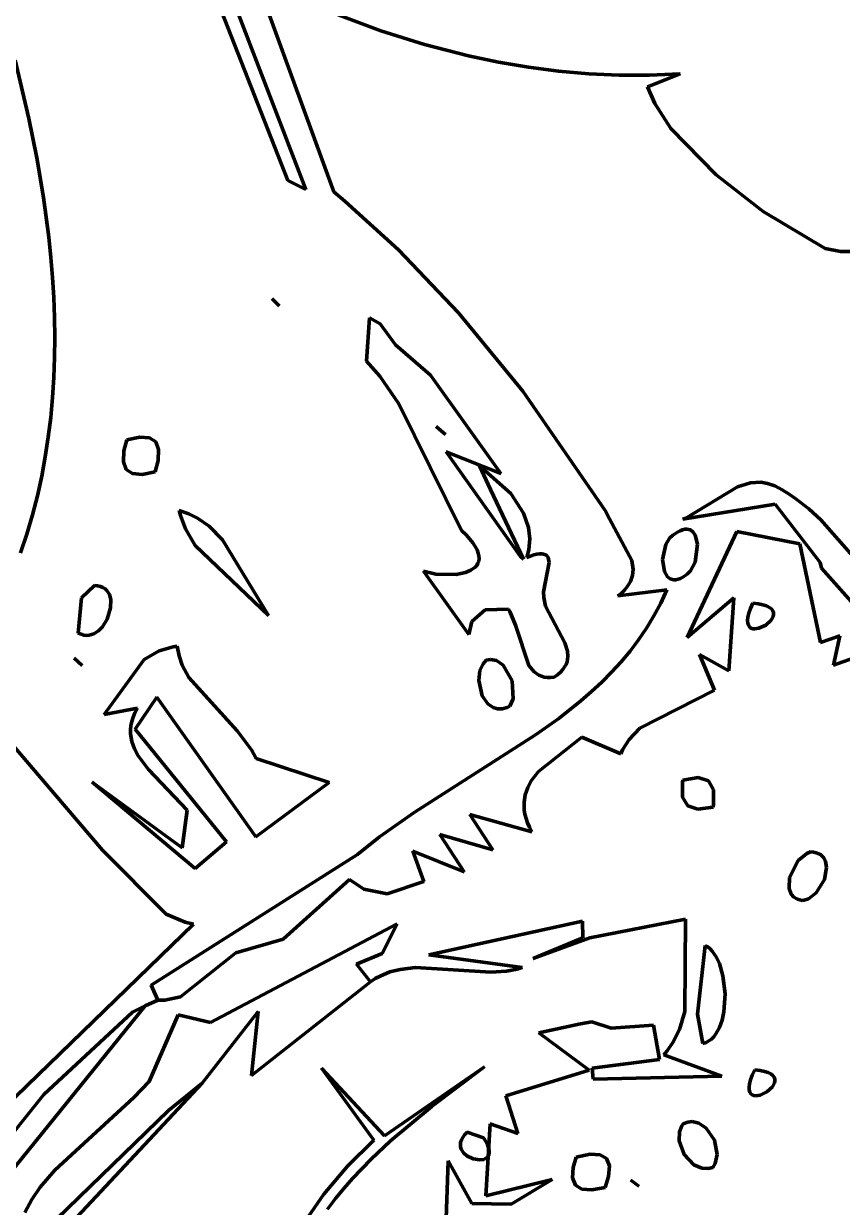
# Model space of a CAD drawing. Header units: millimetres. Extents: x 0 to 10.4, y 0 to 8.2.
# Drawn here: x 6.867 to 7.5, y 5.044 to 5.959 of the extents above; entities that cross this region are included whole.
import ezdxf

# ---------------------------------------------------------------- set-up
doc = ezdxf.new("R2010")
doc.units = ezdxf.units.MM
for name, color, linetype, lineweight in [('color#000000ff', 7, 'CONTINUOUS', 100), ('color#929292ff', 7, 'CONTINUOUS', 100), ('color#ffffffff', 7, 'CONTINUOUS', 100)]:
    doc.layers.add(name, color=color, linetype=linetype, lineweight=lineweight)

msp = doc.modelspace()

# ---------------------------------------------------------------- linework, layer by layer
at = {"layer": 'color#000000ff'}
for p, q in [((7.00241, 6.01335), (7.07128, 5.83773)), ((7.08511, 5.83057), (7.01853, 6.00428)), ((7.04611, 5.99521), (7.10684, 5.82882)), ((7.1432, 5.9534), (7.11012, 5.96576)), ((7.17687, 5.94275), (7.1432, 5.9534)), ((7.21105, 5.93393), (7.17687, 5.94275)), ((6.87126, 5.88566), (6.86064, 5.93051)), ((7.23406, 5.92912), (7.21105, 5.93393)), ((7.25723, 5.9252), (7.23406, 5.92912)), ((7.28052, 5.9222), (7.25723, 5.9252)), ((7.30391, 5.92015), (7.28052, 5.9222)), ((7.32738, 5.91909), (7.30391, 5.92015)), ((7.35089, 5.91905), (7.32738, 5.91909)), ((7.34937, 5.91007), (7.37441, 5.92005)), ((7.37441, 5.92005), (7.35089, 5.91905)), ((7.35505, 5.89726), (7.34937, 5.91007)), ((7.36721, 5.87793), (7.35505, 5.89726)), ((6.87735, 5.85527), (6.87126, 5.88566)), ((7.40235, 5.84203), (7.36721, 5.87793)), ((6.8825, 5.8246), (6.87735, 5.85527)), ((7.07128, 5.83773), (7.08511, 5.83057)), ((7.43856, 5.81367), (7.40235, 5.84203)), ((7.10684, 5.82882), (7.11546, 5.82163)), ((6.88657, 5.79373), (6.8825, 5.8246)), ((7.11546, 5.82163), (7.15695, 5.784)), ((7.48659, 5.78519), (7.43856, 5.81367)), ((6.88816, 5.77824), (6.88657, 5.79373)), ((7.15695, 5.784), (7.20331, 5.7355)), ((7.49832, 5.78271), (7.48659, 5.78519)), ((7.50745, 5.78271), (7.49832, 5.78271)), ((6.88943, 5.76274), (6.88816, 5.77824)), ((6.89037, 5.74723), (6.88943, 5.76274)), ((6.89096, 5.73172), (6.89037, 5.74723)), ((7.05908, 5.7463), (7.06462, 5.74086)), ((7.06462, 5.74086), (7.05908, 5.7463)), ((7.20331, 5.7355), (7.253, 5.67497)), ((6.89118, 5.71623), (6.89096, 5.73172)), ((7.13432, 5.7314), (7.13198, 5.69791)), ((7.14276, 5.72695), (7.13432, 5.7314)), ((7.1546, 5.71067), (7.14276, 5.72695)), ((6.89101, 5.70076), (6.89118, 5.71623)), ((7.18166, 5.6873), (7.1546, 5.71067)), ((6.89045, 5.68532), (6.89101, 5.70076)), ((7.13198, 5.69791), (7.14243, 5.68635)), ((6.88947, 5.66994), (6.89045, 5.68532)), ((7.14243, 5.68635), (7.15709, 5.66518)), ((7.23602, 5.61113), (7.18166, 5.6873)), ((7.253, 5.67497), (7.31652, 5.58274)), ((6.88806, 5.65461), (6.88947, 5.66994)), ((7.15709, 5.66518), (7.20561, 5.56716)), ((6.88619, 5.63935), (6.88806, 5.65461)), ((7.18597, 5.64767), (7.19303, 5.64144)), ((7.19012, 5.64401), (7.18597, 5.64767)), ((7.19303, 5.64144), (7.19012, 5.64401)), ((6.88387, 5.62416), (6.88619, 5.63935)), ((6.94688, 5.6373), (6.94462, 5.62865)), ((6.95692, 5.63938), (6.94688, 5.6373)), ((6.96435, 5.6388), (6.95692, 5.63938)), ((6.96917, 5.63559), (6.96435, 5.6388)), ((6.97138, 5.62973), (6.96917, 5.63559)), ((6.94462, 5.62865), (6.94417, 5.6202)), ((6.97098, 5.62123), (6.97138, 5.62973)), ((7.25075, 5.54744), (7.19379, 5.628)), ((7.19379, 5.628), (7.23602, 5.61113)), ((6.88106, 5.60907), (6.88387, 5.62416)), ((6.94417, 5.6202), (6.94636, 5.61435)), ((6.96878, 5.61253), (6.97098, 5.62123)), ((7.24355, 5.59584), (7.21931, 5.61715)), ((7.21931, 5.61715), (7.22798, 5.5989)), ((6.87775, 5.59408), (6.88106, 5.60907)), ((6.94636, 5.61435), (6.95119, 5.61113)), ((6.95119, 5.61113), (6.95867, 5.61052)), ((6.95867, 5.61052), (6.96878, 5.61253)), ((7.22798, 5.5989), (7.25351, 5.54512)), ((7.37882, 5.57679), (7.41895, 5.60095)), ((7.41895, 5.60095), (7.42899, 5.60411)), ((7.42899, 5.60411), (7.43678, 5.6045)), ((7.43678, 5.6045), (7.44213, 5.60358)), ((7.44213, 5.60358), (7.4476, 5.60157)), ((7.4476, 5.60157), (7.45328, 5.59852)), ((7.45328, 5.59852), (7.45873, 5.59521)), ((6.87392, 5.57919), (6.87775, 5.59408)), ((7.25335, 5.58052), (7.24355, 5.59584)), ((7.45873, 5.59521), (7.46399, 5.59165)), ((7.46399, 5.59165), (7.47396, 5.58387)), ((6.98744, 5.58254), (6.9884, 5.57883)), ((6.9948, 5.58011), (6.98744, 5.58254)), ((7.00151, 5.57682), (6.9948, 5.58011)), ((7.25723, 5.56943), (7.25335, 5.58052)), ((7.31652, 5.58274), (7.31979, 5.57624)), ((7.44784, 5.58754), (7.37649, 5.57589)), ((7.48274, 5.54248), (7.44784, 5.58754)), ((7.47396, 5.58387), (7.48332, 5.57535)), ((6.86957, 5.56443), (6.87392, 5.57919)), ((6.9884, 5.57883), (6.99234, 5.56835)), ((7.0105, 5.5705), (7.00151, 5.57682)), ((7.02079, 5.55993), (7.0105, 5.5705)), ((7.31979, 5.57624), (7.33723, 5.54411)), ((7.37649, 5.57589), (7.37882, 5.57679)), ((7.48332, 5.57535), (7.53414, 5.5176)), ((6.86467, 5.54981), (6.86957, 5.56443)), ((6.99234, 5.56835), (6.99972, 5.55565)), ((7.20561, 5.56716), (7.20906, 5.56377)), ((7.20906, 5.56377), (7.21195, 5.56058)), ((7.25832, 5.56083), (7.25723, 5.56943)), ((7.36343, 5.55646), (7.3663, 5.56121)), ((7.3663, 5.56121), (7.3688, 5.56356)), ((7.3688, 5.56356), (7.37022, 5.56443)), ((7.37022, 5.56443), (7.37241, 5.56592)), ((7.37241, 5.56592), (7.37445, 5.56702)), ((7.37445, 5.56702), (7.37633, 5.56777)), ((7.37633, 5.56777), (7.37807, 5.56819)), ((7.37807, 5.56819), (7.37966, 5.56828)), ((7.37966, 5.56828), (7.3824, 5.56762)), ((7.37982, 5.48461), (7.41825, 5.5664)), ((7.3824, 5.56762), (7.38457, 5.56595)), ((7.38457, 5.56595), (7.3862, 5.56346)), ((7.3862, 5.56346), (7.38787, 5.5567)), ((7.41825, 5.5664), (7.46692, 5.55698)), ((6.99972, 5.55565), (7.05641, 5.50142)), ((7.05641, 5.50142), (7.02079, 5.55993)), ((7.21195, 5.56058), (7.21431, 5.55759)), ((7.21431, 5.55759), (7.21617, 5.55479)), ((7.21617, 5.55479), (7.21754, 5.55218)), ((7.21754, 5.55218), (7.21847, 5.54976)), ((7.25592, 5.5463), (7.25757, 5.55212)), ((7.25757, 5.55212), (7.25832, 5.56083)), ((7.36096, 5.54474), (7.36343, 5.55646)), ((7.38787, 5.5567), (7.38605, 5.54281)), ((7.46692, 5.55698), (7.48303, 5.48069)), ((7.2188, 5.54354), (7.21819, 5.54181)), ((7.21847, 5.54976), (7.21897, 5.54751)), ((7.21907, 5.54544), (7.2188, 5.54354)), ((7.21897, 5.54751), (7.21907, 5.54544)), ((7.25351, 5.54512), (7.25075, 5.54744)), ((7.25889, 5.54743), (7.25592, 5.5463)), ((7.26152, 5.54827), (7.25889, 5.54743)), ((7.26382, 5.54882), (7.26152, 5.54827)), ((7.26583, 5.54912), (7.26382, 5.54882)), ((7.26755, 5.54917), (7.26583, 5.54912)), ((7.269, 5.54899), (7.26755, 5.54917)), ((7.27117, 5.54799), (7.269, 5.54899)), ((7.27249, 5.54624), (7.27117, 5.54799)), ((7.27315, 5.54249), (7.27249, 5.54624)), ((7.33723, 5.54411), (7.33821, 5.53711)), ((7.36231, 5.53552), (7.36096, 5.54474)), ((7.18562, 5.53342), (7.17627, 5.53575)), ((7.17627, 5.53575), (7.21113, 5.4867)), ((7.20874, 5.53475), (7.20151, 5.53317)), ((7.21281, 5.5365), (7.20874, 5.53475)), ((7.21603, 5.53884), (7.21281, 5.5365)), ((7.21726, 5.54024), (7.21603, 5.53884)), ((7.21819, 5.54181), (7.21726, 5.54024)), ((7.26897, 5.51984), (7.27315, 5.54249)), ((7.33821, 5.53711), (7.33772, 5.53247)), ((7.36465, 5.53147), (7.36231, 5.53552)), ((7.38252, 5.53608), (7.38013, 5.53362)), ((7.38605, 5.54281), (7.38252, 5.53608)), ((7.48362, 5.53806), (7.48274, 5.54248)), ((7.5366, 5.47858), (7.48362, 5.53806)), ((6.92178, 5.52463), (6.91179, 5.51506)), ((6.92427, 5.52447), (6.92178, 5.52463)), ((7.20151, 5.53317), (7.18562, 5.53342)), ((7.3349, 5.52559), (7.33332, 5.52332)), ((7.33614, 5.52787), (7.3349, 5.52559)), ((7.33772, 5.53247), (7.33614, 5.52787)), ((7.36686, 5.52975), (7.36465, 5.53147)), ((7.36959, 5.52902), (7.36686, 5.52975)), ((7.37116, 5.52908), (7.36959, 5.52902)), ((7.37286, 5.52945), (7.37116, 5.52908)), ((7.3747, 5.53017), (7.37286, 5.52945)), ((7.37667, 5.53123), (7.3747, 5.53017)), ((7.37878, 5.53268), (7.37667, 5.53123)), ((7.38013, 5.53362), (7.37878, 5.53268)), ((6.92646, 5.52399), (6.92427, 5.52447)), ((6.92838, 5.52321), (6.92646, 5.52399)), ((6.93001, 5.52217), (6.92838, 5.52321)), ((6.93138, 5.52089), (6.93001, 5.52217)), ((6.93336, 5.51771), (6.93138, 5.52089)), ((6.93439, 5.5139), (6.93336, 5.51771)), ((7.26906, 5.51544), (7.26897, 5.51984)), ((7.27039, 5.50874), (7.26906, 5.51544)), ((7.32643, 5.51662), (7.36428, 5.52145)), ((7.32911, 5.51883), (7.32643, 5.51662)), ((7.3314, 5.52107), (7.32911, 5.51883)), ((7.33332, 5.52332), (7.3314, 5.52107)), ((7.36428, 5.52145), (7.3595, 5.5111)), ((6.91179, 5.51506), (6.90939, 5.48796)), ((6.93163, 5.49863), (6.93432, 5.50745)), ((6.93432, 5.50745), (6.93439, 5.5139)), ((7.22372, 5.50591), (7.24182, 5.50626)), ((7.24182, 5.50626), (7.2429, 5.50454)), ((7.28541, 5.48038), (7.27039, 5.50874)), ((7.3595, 5.5111), (7.35424, 5.50121)), ((7.41597, 5.5152), (7.37982, 5.48461)), ((7.41221, 5.45872), (7.41597, 5.5152)), ((7.42895, 5.5069), (7.42768, 5.50331)), ((7.43078, 5.51105), (7.42895, 5.5069)), ((7.43501, 5.51054), (7.43078, 5.51105)), ((7.4385, 5.50981), (7.43501, 5.51054)), ((7.44131, 5.50888), (7.4385, 5.50981)), ((7.44348, 5.50778), (7.44131, 5.50888)), ((7.44506, 5.50655), (7.44348, 5.50778)), ((7.4461, 5.50521), (7.44506, 5.50655)), ((6.928, 5.49278), (6.93163, 5.49863)), ((7.21351, 5.49692), (7.22372, 5.50591)), ((7.2429, 5.50454), (7.24714, 5.49391)), ((7.35424, 5.50121), (7.34852, 5.49175)), ((7.42693, 5.50024), (7.42664, 5.49767)), ((7.42664, 5.49767), (7.42678, 5.49558)), ((7.42768, 5.50331), (7.42693, 5.50024)), ((7.44062, 5.49408), (7.44482, 5.49791)), ((7.44482, 5.49791), (7.44643, 5.50084)), ((7.44664, 5.50379), (7.4461, 5.50521)), ((7.44643, 5.50084), (7.44673, 5.50233)), ((7.44673, 5.50233), (7.44664, 5.50379)), ((6.90939, 5.48796), (6.91153, 5.48695)), ((6.92148, 5.48739), (6.92494, 5.48965)), ((6.92494, 5.48965), (6.928, 5.49278)), ((7.21113, 5.4867), (7.21351, 5.49692)), ((7.24714, 5.49391), (7.25759, 5.46287)), ((7.34852, 5.49175), (7.34236, 5.4827)), ((7.42678, 5.49558), (7.42729, 5.49392)), ((7.42729, 5.49392), (7.42812, 5.49267)), ((7.42812, 5.49267), (7.42922, 5.49181)), ((7.42922, 5.49181), (7.43055, 5.4913)), ((7.43055, 5.4913), (7.43207, 5.49112)), ((7.43207, 5.49112), (7.43543, 5.49162)), ((7.43543, 5.49162), (7.44062, 5.49408)), ((6.91153, 5.48695), (6.91363, 5.48633)), ((6.91363, 5.48633), (6.91568, 5.4861)), ((6.91568, 5.4861), (6.91768, 5.48622)), ((6.91768, 5.48622), (6.92148, 5.48739)), ((7.28744, 5.47405), (7.28541, 5.48038)), ((7.34236, 5.4827), (7.3358, 5.47403)), ((7.48303, 5.48069), (7.49793, 5.48571)), ((7.49793, 5.48571), (7.49307, 5.46302)), ((6.97196, 5.47431), (6.96024, 5.46742)), ((6.98278, 5.47737), (6.97196, 5.47431)), ((6.98571, 5.47773), (6.98278, 5.47737)), ((6.98726, 5.4702), (6.98571, 5.47773)), ((6.9897, 5.46321), (6.98726, 5.4702)), ((7.28711, 5.46578), (7.28779, 5.46989)), ((7.28779, 5.46989), (7.28744, 5.47405)), ((7.3358, 5.47403), (7.32886, 5.46571)), ((7.40097, 5.4438), (7.38948, 5.47143)), ((7.38948, 5.47143), (7.41221, 5.45872)), ((7.49307, 5.46302), (7.5366, 5.47858)), ((6.90609, 5.46854), (6.91234, 5.46282)), ((6.91234, 5.46282), (6.90609, 5.46854)), ((6.96024, 5.46742), (6.92926, 5.42501)), ((6.99477, 5.4536), (6.9897, 5.46321)), ((7.22217, 5.46415), (7.21977, 5.45907)), ((7.22464, 5.46691), (7.22217, 5.46415)), ((7.22795, 5.46741), (7.22464, 5.46691)), ((7.23254, 5.4666), (7.22795, 5.46741)), ((7.23784, 5.46315), (7.23254, 5.4666)), ((7.24476, 5.45101), (7.23784, 5.46315)), ((7.25759, 5.46287), (7.26176, 5.45784)), ((7.28377, 5.45971), (7.28523, 5.46172)), ((7.28523, 5.46172), (7.28633, 5.46374)), ((7.28633, 5.46374), (7.28711, 5.46578)), ((7.32886, 5.46571), (7.32156, 5.45773)), ((7.03212, 5.41245), (6.99477, 5.4536)), ((7.21977, 5.45907), (7.21879, 5.45126)), ((7.26176, 5.45784), (7.26525, 5.45545)), ((7.26525, 5.45545), (7.2694, 5.45397)), ((7.2694, 5.45397), (7.27175, 5.45362)), ((7.27175, 5.45362), (7.27431, 5.45355)), ((7.27431, 5.45355), (7.27707, 5.45378)), ((7.27707, 5.45378), (7.27972, 5.45574)), ((7.27972, 5.45574), (7.28194, 5.45772)), ((7.28194, 5.45772), (7.28377, 5.45971)), ((7.32156, 5.45773), (7.31393, 5.45006)), ((7.21879, 5.45126), (7.22154, 5.43953)), ((7.24537, 5.43708), (7.24476, 5.45101)), ((7.30601, 5.44268), (7.29781, 5.43555)), ((7.31393, 5.45006), (7.30601, 5.44268)), ((7.34335, 5.41435), (7.40097, 5.4438)), ((6.9533, 5.41377), (6.97014, 5.43831)), ((6.97014, 5.43831), (7.0466, 5.33058)), ((7.22154, 5.43953), (7.22577, 5.43332)), ((7.22577, 5.43332), (7.23002, 5.43028)), ((7.24278, 5.43138), (7.24537, 5.43708)), ((7.29781, 5.43555), (7.28069, 5.42198)), ((6.92795, 5.32004), (6.8322, 5.43215)), ((6.92926, 5.42501), (6.95501, 5.42979)), ((6.95314, 5.42631), (6.95169, 5.42292)), ((6.95501, 5.42979), (6.95314, 5.42631)), ((7.23002, 5.43028), (7.23329, 5.42928)), ((7.23329, 5.42928), (7.23688, 5.42926)), ((7.23688, 5.42926), (7.24075, 5.43037)), ((7.24075, 5.43037), (7.24278, 5.43138)), ((6.94998, 5.41639), (6.94966, 5.41324)), ((6.95064, 5.41962), (6.94998, 5.41639)), ((6.95169, 5.42292), (6.95064, 5.41962)), ((7.28069, 5.42198), (7.26279, 5.40916)), ((6.94966, 5.41324), (6.94969, 5.41016)), ((6.94969, 5.41016), (6.95066, 5.40421)), ((7.02384, 5.32661), (6.9533, 5.41377)), ((7.04332, 5.3976), (7.03212, 5.41245)), ((7.26279, 5.40916), (7.169, 5.34935)), ((7.26499, 5.38087), (7.29853, 5.40736)), ((7.29853, 5.40736), (7.32856, 5.39463)), ((7.33501, 5.40559), (7.34335, 5.41435)), ((6.95066, 5.40421), (6.95272, 5.39851)), ((6.95272, 5.39851), (6.95569, 5.39303)), ((7.04686, 5.39101), (7.04332, 5.3976)), ((7.32856, 5.39463), (7.32997, 5.3976)), ((7.32997, 5.3976), (7.33501, 5.40559)), ((6.95569, 5.39303), (6.96369, 5.38259)), ((7.10327, 5.37243), (7.04686, 5.39101)), ((6.96369, 5.38259), (6.9936, 5.35102)), ((7.25947, 5.37363), (7.26499, 5.38087)), ((6.98954, 5.32192), (6.92003, 5.37283)), ((6.92003, 5.37283), (6.99973, 5.30607)), ((7.0466, 5.33058), (7.10327, 5.37243)), ((7.2567, 5.36848), (7.25947, 5.37363)), ((7.37667, 5.37437), (7.37636, 5.37242)), ((7.37636, 5.37242), (7.37643, 5.36123)), ((7.38843, 5.37624), (7.37667, 5.37437)), ((7.39629, 5.37371), (7.38843, 5.37624)), ((7.40022, 5.36676), (7.39629, 5.37371)), ((7.25385, 5.35727), (7.25479, 5.36304)), ((7.25479, 5.36304), (7.2567, 5.36848)), ((7.37643, 5.36123), (7.38038, 5.35433)), ((7.40025, 5.3554), (7.40022, 5.36676)), ((6.9936, 5.35102), (6.98954, 5.32192)), ((7.25402, 5.35116), (7.25385, 5.35727)), ((7.25455, 5.34797), (7.25402, 5.35116)), ((7.38038, 5.35433), (7.38822, 5.35173)), ((7.38822, 5.35173), (7.39993, 5.35342)), ((7.39993, 5.35342), (7.40025, 5.3554)), ((7.169, 5.34935), (7.14205, 5.33041)), ((7.22963, 5.32052), (7.21186, 5.34766)), ((7.21186, 5.34766), (7.25999, 5.33421)), ((7.25539, 5.34468), (7.25455, 5.34797)), ((7.25657, 5.3413), (7.25539, 5.34468)), ((7.2581, 5.33781), (7.25657, 5.3413)), ((7.25999, 5.33421), (7.2581, 5.33781)), ((6.99973, 5.30607), (7.02384, 5.32661)), ((7.14205, 5.33041), (7.12505, 5.31692)), ((7.20754, 5.30343), (7.18888, 5.33217)), ((7.18888, 5.33217), (7.22963, 5.32052)), ((6.97727, 5.27077), (6.92795, 5.32004)), ((7.12505, 5.31692), (6.96566, 5.21589)), ((7.17634, 5.29586), (7.16797, 5.31942)), ((7.16797, 5.31942), (7.20754, 5.30343)), ((7.47237, 5.31769), (7.46572, 5.3123)), ((7.47533, 5.31875), (7.47237, 5.31769)), ((7.47757, 5.31858), (7.47533, 5.31875)), ((7.47957, 5.31817), (7.47757, 5.31858)), ((7.48285, 5.31671), (7.47957, 5.31817)), ((7.48525, 5.31452), (7.48285, 5.31671)), ((7.48681, 5.31174), (7.48525, 5.31452)), ((7.46572, 5.3123), (7.45902, 5.29907)), ((7.48599, 5.2974), (7.48773, 5.30675)), ((7.48773, 5.30675), (7.48681, 5.31174)), ((7.06765, 5.25135), (7.11891, 5.29746)), ((7.11891, 5.29746), (7.13015, 5.29011)), ((7.45902, 5.29907), (7.45867, 5.29058)), ((7.47971, 5.28713), (7.48599, 5.2974)), ((7.13015, 5.29011), (7.14805, 5.28647)), ((7.14805, 5.28647), (7.17634, 5.29586)), ((7.45867, 5.29058), (7.46033, 5.28628)), ((7.47375, 5.28258), (7.47971, 5.28713)), ((7.46033, 5.28628), (7.46232, 5.28396)), ((7.46232, 5.28396), (7.4651, 5.28221)), ((7.4651, 5.28221), (7.46871, 5.28115)), ((7.46871, 5.28115), (7.47043, 5.2814)), ((7.47043, 5.2814), (7.47375, 5.28258)), ((6.99192, 5.26448), (6.97727, 5.27077)), ((6.83477, 5.10452), (6.99841, 5.26295)), ((6.99841, 5.26295), (6.99192, 5.26448)), ((7.15585, 5.26324), (7.0116, 5.18689)), ((7.1443, 5.24025), (7.15585, 5.26324)), ((7.29891, 5.26532), (7.18028, 5.23921)), ((7.29942, 5.25235), (7.29891, 5.26532)), ((7.3787, 5.26688), (7.30475, 5.25247)), ((7.37808, 5.19554), (7.3787, 5.26688)), ((7.03123, 5.24082), (7.06765, 5.25135)), ((7.30475, 5.25247), (7.26089, 5.23652)), ((7.26089, 5.23652), (7.29942, 5.25235)), ((7.39384, 5.24646), (7.38786, 5.19351)), ((7.39578, 5.24537), (7.39384, 5.24646)), ((7.39761, 5.24393), (7.39578, 5.24537)), ((7.39932, 5.24217), (7.39761, 5.24393)), ((7.40234, 5.2378), (7.39932, 5.24217)), ((6.98843, 5.20681), (7.03123, 5.24082)), ((7.12442, 5.23212), (7.1443, 5.24025)), ((7.13516, 5.21854), (7.12442, 5.23212)), ((7.18028, 5.23921), (7.25252, 5.22938)), ((7.40485, 5.23246), (7.40234, 5.2378)), ((7.40759, 5.2231), (7.40485, 5.23246)), ((7.14258, 5.22292), (7.13884, 5.2209)), ((7.1502, 5.22602), (7.14258, 5.22292)), ((7.15801, 5.22803), (7.1502, 5.22602)), ((7.17001, 5.22937), (7.15801, 5.22803)), ((7.22808, 5.22576), (7.17001, 5.22937)), ((7.24042, 5.22662), (7.22808, 5.22576)), ((7.24852, 5.22821), (7.24042, 5.22662)), ((7.25252, 5.22938), (7.24852, 5.22821)), ((7.40921, 5.20923), (7.40759, 5.2231)), ((6.96566, 5.21589), (6.97081, 5.20421)), ((7.13884, 5.2209), (7.13516, 5.21854)), ((6.97614, 5.20424), (6.98843, 5.20681)), ((7.40839, 5.19533), (7.40921, 5.20923)), ((6.84555, 5.05733), (6.96113, 5.19988)), ((6.96113, 5.19988), (6.95137, 5.1949)), ((6.96113, 5.19988), (6.97081, 5.20421)), ((6.97081, 5.20421), (6.96113, 5.19988)), ((6.97081, 5.20421), (6.97614, 5.20424)), ((7.374, 5.18147), (7.37808, 5.19554)), ((7.40701, 5.18889), (7.40839, 5.19533)), ((6.95137, 5.1949), (6.8826, 5.13125)), ((6.98655, 5.19287), (6.96417, 5.14143)), ((7.0116, 5.18689), (6.98655, 5.19287)), ((7.2975, 5.18593), (7.30618, 5.18755)), ((7.30618, 5.18755), (7.32107, 5.1825)), ((7.38786, 5.19351), (7.39216, 5.1708)), ((7.40495, 5.18309), (7.40701, 5.18889)), ((7.2652, 5.17912), (7.2975, 5.18593)), ((7.30418, 5.15027), (7.2652, 5.17912)), ((7.32107, 5.1825), (7.3538, 5.18493)), ((7.3538, 5.18493), (7.35863, 5.15851)), ((7.36896, 5.17146), (7.374, 5.18147)), ((7.40056, 5.17603), (7.4022, 5.17813)), ((7.4022, 5.17813), (7.40495, 5.18309)), ((7.36448, 5.1651), (7.36896, 5.17146)), ((7.39216, 5.1708), (7.39454, 5.17157)), ((7.39454, 5.17157), (7.39673, 5.17272)), ((7.39673, 5.17272), (7.39873, 5.17422)), ((7.39873, 5.17422), (7.40056, 5.17603)), ((7.36187, 5.16202), (7.36448, 5.1651)), ((7.40662, 5.14547), (7.36187, 5.16202)), ((7.13774, 5.09606), (7.09744, 5.15177)), ((7.09744, 5.15177), (7.14594, 5.09935)), ((7.14594, 5.09935), (7.22339, 5.15261)), ((7.22339, 5.15261), (7.18269, 5.12216)), ((7.23971, 5.13023), (7.30418, 5.15027)), ((7.35863, 5.15851), (7.30661, 5.1517)), ((7.30661, 5.1517), (7.30729, 5.14328)), ((7.43212, 5.15043), (7.43021, 5.14625)), ((7.4363, 5.14994), (7.43212, 5.15043)), ((7.43975, 5.14922), (7.4363, 5.14994)), ((6.96417, 5.14143), (6.95227, 5.12896)), ((7.30729, 5.14328), (7.40662, 5.14547)), ((7.42887, 5.14263), (7.42806, 5.13955)), ((7.43021, 5.14625), (7.42887, 5.14263)), ((7.44252, 5.1483), (7.43975, 5.14922)), ((7.44465, 5.14721), (7.44252, 5.1483)), ((7.44619, 5.14598), (7.44465, 5.14721)), ((7.44718, 5.14464), (7.44619, 5.14598)), ((7.44769, 5.14322), (7.44718, 5.14464)), ((7.44742, 5.14024), (7.44775, 5.14174)), ((7.44775, 5.14174), (7.44769, 5.14322)), ((6.8826, 5.13125), (6.68796, 4.88781)), ((7.00498, 5.14004), (6.88251, 5.00934)), ((6.97901, 5.11898), (7.00498, 5.14004)), ((7.42806, 5.13955), (7.42772, 5.13696)), ((7.42772, 5.13696), (7.42781, 5.13486)), ((7.42781, 5.13486), (7.42827, 5.13319)), ((7.42827, 5.13319), (7.42907, 5.13195)), ((7.42907, 5.13195), (7.43015, 5.13108)), ((7.4363, 5.13092), (7.4415, 5.13342)), ((7.4415, 5.13342), (7.44576, 5.13729)), ((7.44576, 5.13729), (7.44742, 5.14024)), ((6.95227, 5.12896), (6.89114, 5.07299)), ((7.18269, 5.12216), (7.15075, 5.09552)), ((7.24914, 5.10123), (7.23971, 5.13023)), ((7.43015, 5.13108), (7.43146, 5.13058)), ((7.43146, 5.13058), (7.43295, 5.1304)), ((7.43295, 5.1304), (7.4363, 5.13092)), ((6.89261, 5.03508), (6.97901, 5.11898)), ((7.22439, 5.05306), (7.22764, 5.1086)), ((7.22764, 5.1086), (7.24914, 5.10123)), ((7.37583, 5.10723), (7.37395, 5.10246)), ((7.37683, 5.10867), (7.37583, 5.10723)), ((7.38039, 5.11002), (7.37683, 5.10867)), ((7.38387, 5.11038), (7.38039, 5.11002)), ((7.38883, 5.1093), (7.38387, 5.11038)), ((7.39468, 5.10539), (7.38883, 5.1093)), ((7.40098, 5.09597), (7.39468, 5.10539)), ((7.1175, 5.07608), (7.13774, 5.09606)), ((7.15075, 5.09552), (7.13561, 5.08131)), ((7.20482, 5.09433), (7.20541, 5.09622)), ((7.20541, 5.09622), (7.20643, 5.0982)), ((7.20643, 5.0982), (7.20792, 5.10025)), ((7.20792, 5.10025), (7.20993, 5.10236)), ((7.20993, 5.10236), (7.22244, 5.09791)), ((7.22244, 5.09791), (7.22426, 5.09502)), ((7.22426, 5.09502), (7.22558, 5.09242)), ((7.37395, 5.10246), (7.37376, 5.09545)), ((7.37376, 5.09545), (7.37755, 5.08506)), ((7.40311, 5.08489), (7.40098, 5.09597)), ((7.20463, 5.09252), (7.20482, 5.09433)), ((7.2048, 5.09081), (7.20463, 5.09252)), ((7.20529, 5.0892), (7.2048, 5.09081)), ((7.20709, 5.08633), (7.20529, 5.0892)), ((7.20973, 5.08399), (7.20709, 5.08633)), ((7.22558, 5.09242), (7.22644, 5.09011)), ((7.22644, 5.09011), (7.22689, 5.08808)), ((7.22695, 5.08632), (7.22666, 5.08482)), ((7.22689, 5.08808), (7.22695, 5.08632)), ((7.13561, 5.08131), (7.12131, 5.06645)), ((7.19084, 4.95474), (7.19526, 5.08008)), ((7.19526, 5.08008), (7.21344, 5.04701)), ((7.21462, 5.08161), (7.20973, 5.08399)), ((7.21975, 5.0808), (7.21462, 5.08161)), ((7.22279, 5.08125), (7.21975, 5.0808)), ((7.2252, 5.08257), (7.22279, 5.08125)), ((7.22606, 5.08357), (7.2252, 5.08257)), ((7.22666, 5.08482), (7.22606, 5.08357)), ((7.29416, 5.083), (7.29178, 5.07484)), ((7.30484, 5.08522), (7.29416, 5.083)), ((7.31268, 5.08483), (7.30484, 5.08522)), ((7.3177, 5.08182), (7.31268, 5.08483)), ((7.31988, 5.0762), (7.3177, 5.08182)), ((7.37755, 5.08506), (7.38496, 5.07707)), ((7.38496, 5.07707), (7.39119, 5.0743)), ((7.39968, 5.07504), (7.40152, 5.07801)), ((7.40152, 5.07801), (7.40311, 5.08489)), ((6.89114, 5.07299), (6.88002, 5.05969)), ((7.09914, 5.05427), (7.1175, 5.07608)), ((7.29178, 5.07484), (7.29127, 5.06686)), ((7.31668, 5.0595), (7.31924, 5.06797)), ((7.31924, 5.06797), (7.31988, 5.0762)), ((7.39119, 5.0743), (7.39624, 5.0741)), ((7.39624, 5.0741), (7.39968, 5.07504)), ((6.88002, 5.05969), (6.87358, 5.05023)), ((7.11454, 5.05876), (7.10807, 5.05089)), ((7.12131, 5.06645), (7.11454, 5.05876)), ((7.27565, 5.06571), (7.22439, 5.05306)), ((7.24393, 5.04669), (7.27565, 5.06571)), ((7.29127, 5.06686), (7.29351, 5.06133)), ((7.29351, 5.06133), (7.29849, 5.05826)), ((7.29849, 5.05826), (7.30622, 5.05765)), ((7.30622, 5.05765), (7.31668, 5.0595)), ((7.3364, 5.06522), (7.34263, 5.06046)), ((7.34263, 5.06046), (7.3364, 5.06522)), ((6.87358, 5.05023), (6.86809, 5.0402)), ((7.08698, 5.03681), (7.09914, 5.05427)), ((7.10807, 5.05089), (7.10192, 5.04283)), ((7.21344, 5.04701), (7.24393, 5.04669))]:
    msp.add_line(p, q, dxfattribs=at)
at = {"layer": 'color#929292ff'}
for p, q in [((7.05908, 5.7463), (7.06462, 5.74086)), ((7.06462, 5.74086), (7.05908, 5.7463)), ((6.94462, 5.62865), (6.94688, 5.6373)), ((6.94688, 5.6373), (6.95692, 5.63938)), ((6.95692, 5.63938), (6.96435, 5.6388)), ((6.96435, 5.6388), (6.96917, 5.63559)), ((6.96917, 5.63559), (6.97138, 5.62973)), ((6.94417, 5.6202), (6.94462, 5.62865)), ((6.97138, 5.62973), (6.97098, 5.62123)), ((6.94636, 5.61435), (6.94417, 5.6202)), ((6.97098, 5.62123), (6.96878, 5.61253)), ((6.95119, 5.61113), (6.94636, 5.61435)), ((6.95867, 5.61052), (6.95119, 5.61113)), ((6.96878, 5.61253), (6.95867, 5.61052)), ((6.91179, 5.51506), (6.92178, 5.52463)), ((6.92178, 5.52463), (6.92427, 5.52447)), ((6.92427, 5.52447), (6.92646, 5.52399)), ((6.92646, 5.52399), (6.92838, 5.52321)), ((6.92838, 5.52321), (6.93001, 5.52217)), ((6.93001, 5.52217), (6.93138, 5.52089)), ((6.93138, 5.52089), (6.93336, 5.51771)), ((6.93336, 5.51771), (6.93439, 5.5139)), ((6.90939, 5.48796), (6.91179, 5.51506)), ((6.93432, 5.50745), (6.93163, 5.49863)), ((6.93439, 5.5139), (6.93432, 5.50745)), ((7.42768, 5.50331), (7.42895, 5.5069)), ((7.42895, 5.5069), (7.43078, 5.51105)), ((7.43078, 5.51105), (7.43501, 5.51054)), ((7.43501, 5.51054), (7.4385, 5.50981)), ((7.4385, 5.50981), (7.44131, 5.50888)), ((7.44131, 5.50888), (7.44348, 5.50778)), ((7.44348, 5.50778), (7.44506, 5.50655)), ((7.44506, 5.50655), (7.4461, 5.50521)), ((6.93163, 5.49863), (6.928, 5.49278)), ((7.42664, 5.49767), (7.42693, 5.50024)), ((7.42678, 5.49558), (7.42664, 5.49767)), ((7.42693, 5.50024), (7.42768, 5.50331)), ((7.44482, 5.49791), (7.44062, 5.49408)), ((7.44643, 5.50084), (7.44482, 5.49791)), ((7.4461, 5.50521), (7.44664, 5.50379)), ((7.44673, 5.50233), (7.44643, 5.50084)), ((7.44664, 5.50379), (7.44673, 5.50233)), ((6.91153, 5.48695), (6.90939, 5.48796)), ((6.92494, 5.48965), (6.92148, 5.48739)), ((6.928, 5.49278), (6.92494, 5.48965)), ((7.42729, 5.49392), (7.42678, 5.49558)), ((7.42812, 5.49267), (7.42729, 5.49392)), ((7.42922, 5.49181), (7.42812, 5.49267)), ((7.43055, 5.4913), (7.42922, 5.49181)), ((7.43207, 5.49112), (7.43055, 5.4913)), ((7.43543, 5.49162), (7.43207, 5.49112)), ((7.44062, 5.49408), (7.43543, 5.49162)), ((6.91363, 5.48633), (6.91153, 5.48695)), ((6.91568, 5.4861), (6.91363, 5.48633)), ((6.91768, 5.48622), (6.91568, 5.4861)), ((6.92148, 5.48739), (6.91768, 5.48622)), ((6.90609, 5.46854), (6.91234, 5.46282)), ((6.91234, 5.46282), (6.90609, 5.46854)), ((7.21977, 5.45907), (7.22217, 5.46415)), ((7.22217, 5.46415), (7.22464, 5.46691)), ((7.22464, 5.46691), (7.22795, 5.46741)), ((7.22795, 5.46741), (7.23254, 5.4666)), ((7.23254, 5.4666), (7.23784, 5.46315)), ((7.23784, 5.46315), (7.24476, 5.45101)), ((7.21879, 5.45126), (7.21977, 5.45907)), ((7.22154, 5.43953), (7.21879, 5.45126)), ((7.24476, 5.45101), (7.24537, 5.43708)), ((7.22577, 5.43332), (7.22154, 5.43953)), ((7.23002, 5.43028), (7.22577, 5.43332)), ((7.24537, 5.43708), (7.24278, 5.43138)), ((7.23329, 5.42928), (7.23002, 5.43028)), ((7.23688, 5.42926), (7.23329, 5.42928)), ((7.24075, 5.43037), (7.23688, 5.42926)), ((7.24278, 5.43138), (7.24075, 5.43037)), ((7.37636, 5.37242), (7.37667, 5.37437)), ((7.37643, 5.36123), (7.37636, 5.37242)), ((7.37667, 5.37437), (7.38843, 5.37624)), ((7.38843, 5.37624), (7.39629, 5.37371)), ((7.39629, 5.37371), (7.40022, 5.36676)), ((7.38038, 5.35433), (7.37643, 5.36123)), ((7.40022, 5.36676), (7.40025, 5.3554)), ((7.38822, 5.35173), (7.38038, 5.35433)), ((7.39993, 5.35342), (7.38822, 5.35173)), ((7.40025, 5.3554), (7.39993, 5.35342)), ((7.46572, 5.3123), (7.47237, 5.31769)), ((7.47237, 5.31769), (7.47533, 5.31875)), ((7.47533, 5.31875), (7.47757, 5.31858)), ((7.47757, 5.31858), (7.47957, 5.31817)), ((7.47957, 5.31817), (7.48285, 5.31671)), ((7.48285, 5.31671), (7.48525, 5.31452)), ((7.48525, 5.31452), (7.48681, 5.31174)), ((7.45902, 5.29907), (7.46572, 5.3123)), ((7.48773, 5.30675), (7.48599, 5.2974)), ((7.48681, 5.31174), (7.48773, 5.30675)), ((7.45867, 5.29058), (7.45902, 5.29907)), ((7.48599, 5.2974), (7.47971, 5.28713)), ((7.46033, 5.28628), (7.45867, 5.29058)), ((7.47971, 5.28713), (7.47375, 5.28258)), ((7.46232, 5.28396), (7.46033, 5.28628)), ((7.4651, 5.28221), (7.46232, 5.28396)), ((7.46871, 5.28115), (7.4651, 5.28221)), ((7.47043, 5.2814), (7.46871, 5.28115)), ((7.47375, 5.28258), (7.47043, 5.2814)), ((7.0116, 5.18689), (7.15585, 5.26324)), ((7.15585, 5.26324), (7.1443, 5.24025)), ((7.1443, 5.24025), (7.12442, 5.23212)), ((7.12442, 5.23212), (7.13516, 5.21854)), ((7.13516, 5.21854), (7.04331, 5.14601)), ((6.96113, 5.19988), (6.97081, 5.20421)), ((6.97081, 5.20421), (6.96113, 5.19988)), ((7.0485, 5.19538), (7.00498, 5.14004)), ((7.04331, 5.14601), (7.0485, 5.19538)), ((6.96417, 5.14143), (6.98655, 5.19287)), ((6.98655, 5.19287), (7.0116, 5.18689)), ((7.43021, 5.14625), (7.43212, 5.15043)), ((7.43212, 5.15043), (7.4363, 5.14994)), ((7.4363, 5.14994), (7.43975, 5.14922)), ((6.95227, 5.12896), (6.96417, 5.14143)), ((7.42806, 5.13955), (7.42887, 5.14263)), ((7.42887, 5.14263), (7.43021, 5.14625)), ((7.43975, 5.14922), (7.44252, 5.1483)), ((7.44252, 5.1483), (7.44465, 5.14721)), ((7.44465, 5.14721), (7.44619, 5.14598)), ((7.44619, 5.14598), (7.44718, 5.14464)), ((7.44718, 5.14464), (7.44769, 5.14322)), ((7.44775, 5.14174), (7.44742, 5.14024)), ((7.44769, 5.14322), (7.44775, 5.14174)), ((7.00498, 5.14004), (6.97901, 5.11898)), ((7.42772, 5.13696), (7.42806, 5.13955)), ((7.42781, 5.13486), (7.42772, 5.13696)), ((7.42827, 5.13319), (7.42781, 5.13486)), ((7.42907, 5.13195), (7.42827, 5.13319)), ((7.43015, 5.13108), (7.42907, 5.13195)), ((7.4415, 5.13342), (7.4363, 5.13092)), ((7.44576, 5.13729), (7.4415, 5.13342)), ((7.44742, 5.14024), (7.44576, 5.13729)), ((6.89114, 5.07299), (6.95227, 5.12896)), ((7.43146, 5.13058), (7.43015, 5.13108)), ((7.43295, 5.1304), (7.43146, 5.13058)), ((7.4363, 5.13092), (7.43295, 5.1304)), ((6.97901, 5.11898), (6.89261, 5.03508)), ((7.37395, 5.10246), (7.37583, 5.10723)), ((7.37583, 5.10723), (7.37683, 5.10867)), ((7.37683, 5.10867), (7.38039, 5.11002)), ((7.38039, 5.11002), (7.38387, 5.11038)), ((7.38387, 5.11038), (7.38883, 5.1093)), ((7.38883, 5.1093), (7.39468, 5.10539)), ((7.39468, 5.10539), (7.40098, 5.09597)), ((7.37376, 5.09545), (7.37395, 5.10246)), ((7.37755, 5.08506), (7.37376, 5.09545)), ((7.40098, 5.09597), (7.40311, 5.08489)), ((7.29178, 5.07484), (7.29416, 5.083)), ((7.29416, 5.083), (7.30484, 5.08522)), ((7.30484, 5.08522), (7.31268, 5.08483)), ((7.31268, 5.08483), (7.3177, 5.08182)), ((7.3177, 5.08182), (7.31988, 5.0762)), ((7.38496, 5.07707), (7.37755, 5.08506)), ((7.39119, 5.0743), (7.38496, 5.07707)), ((7.40152, 5.07801), (7.39968, 5.07504)), ((7.40311, 5.08489), (7.40152, 5.07801)), ((6.88002, 5.05969), (6.89114, 5.07299)), ((7.29127, 5.06686), (7.29178, 5.07484)), ((7.31924, 5.06797), (7.31668, 5.0595)), ((7.31988, 5.0762), (7.31924, 5.06797)), ((7.39624, 5.0741), (7.39119, 5.0743)), ((7.39968, 5.07504), (7.39624, 5.0741)), ((6.87358, 5.05023), (6.88002, 5.05969)), ((7.29351, 5.06133), (7.29127, 5.06686)), ((7.29849, 5.05826), (7.29351, 5.06133)), ((7.30622, 5.05765), (7.29849, 5.05826)), ((7.31668, 5.0595), (7.30622, 5.05765)), ((7.3364, 5.06522), (7.34263, 5.06046)), ((7.34263, 5.06046), (7.3364, 5.06522)), ((6.86809, 5.0402), (6.87358, 5.05023))]:
    msp.add_line(p, q, dxfattribs=at)
at = {"layer": 'color#ffffffff'}
for p, q in [((7.07128, 5.83773), (7.00241, 6.01335)), ((7.01853, 6.00428), (7.08511, 5.83057)), ((7.10684, 5.82882), (7.04611, 5.99521)), ((7.11012, 5.96576), (7.1432, 5.9534)), ((7.1432, 5.9534), (7.17687, 5.94275)), ((7.17687, 5.94275), (7.21105, 5.93393)), ((6.86064, 5.93051), (6.87126, 5.88566)), ((7.21105, 5.93393), (7.23406, 5.92912)), ((7.23406, 5.92912), (7.25723, 5.9252)), ((7.25723, 5.9252), (7.28052, 5.9222)), ((7.28052, 5.9222), (7.30391, 5.92015)), ((7.30391, 5.92015), (7.32738, 5.91909)), ((7.32738, 5.91909), (7.35089, 5.91905)), ((7.37441, 5.92005), (7.34937, 5.91007)), ((7.35089, 5.91905), (7.37441, 5.92005)), ((7.34937, 5.91007), (7.35505, 5.89726)), ((7.35505, 5.89726), (7.36721, 5.87793)), ((6.87126, 5.88566), (6.87735, 5.85527)), ((7.36721, 5.87793), (7.40235, 5.84203)), ((6.87735, 5.85527), (6.8825, 5.8246)), ((7.08511, 5.83057), (7.07128, 5.83773)), ((7.40235, 5.84203), (7.43856, 5.81367)), ((7.11546, 5.82163), (7.10684, 5.82882)), ((6.8825, 5.8246), (6.88657, 5.79373)), ((7.15695, 5.784), (7.11546, 5.82163)), ((7.43856, 5.81367), (7.48659, 5.78519)), ((6.88657, 5.79373), (6.88816, 5.77824)), ((7.20331, 5.7355), (7.15695, 5.784)), ((7.48659, 5.78519), (7.49832, 5.78271)), ((7.49832, 5.78271), (7.50745, 5.78271)), ((6.88816, 5.77824), (6.88943, 5.76274)), ((6.88943, 5.76274), (6.89037, 5.74723)), ((6.89037, 5.74723), (6.89096, 5.73172)), ((7.253, 5.67497), (7.20331, 5.7355)), ((6.89096, 5.73172), (6.89118, 5.71623)), ((7.13198, 5.69791), (7.13432, 5.7314)), ((7.13432, 5.7314), (7.14276, 5.72695)), ((7.14276, 5.72695), (7.1546, 5.71067)), ((6.89118, 5.71623), (6.89101, 5.70076)), ((7.1546, 5.71067), (7.18166, 5.6873)), ((6.89101, 5.70076), (6.89045, 5.68532)), ((7.14243, 5.68635), (7.13198, 5.69791)), ((6.89045, 5.68532), (6.88947, 5.66994)), ((7.15709, 5.66518), (7.14243, 5.68635)), ((7.18166, 5.6873), (7.23602, 5.61113)), ((7.31652, 5.58274), (7.253, 5.67497)), ((6.88947, 5.66994), (6.88806, 5.65461)), ((7.20561, 5.56716), (7.15709, 5.66518)), ((6.88806, 5.65461), (6.88619, 5.63935)), ((7.18597, 5.64767), (7.19012, 5.64401)), ((7.19303, 5.64144), (7.18597, 5.64767)), ((7.19012, 5.64401), (7.19303, 5.64144)), ((6.88619, 5.63935), (6.88387, 5.62416)), ((7.23602, 5.61113), (7.19379, 5.628)), ((7.19379, 5.628), (7.25075, 5.54744)), ((6.88387, 5.62416), (6.88106, 5.60907)), ((7.22798, 5.5989), (7.21931, 5.61715)), ((7.21931, 5.61715), (7.24355, 5.59584)), ((6.88106, 5.60907), (6.87775, 5.59408)), ((7.25351, 5.54512), (7.22798, 5.5989)), ((7.41895, 5.60095), (7.37882, 5.57679)), ((7.42899, 5.60411), (7.41895, 5.60095)), ((7.43678, 5.6045), (7.42899, 5.60411)), ((7.44213, 5.60358), (7.43678, 5.6045)), ((7.4476, 5.60157), (7.44213, 5.60358)), ((7.45328, 5.59852), (7.4476, 5.60157)), ((7.45873, 5.59521), (7.45328, 5.59852)), ((6.87775, 5.59408), (6.87392, 5.57919)), ((7.24355, 5.59584), (7.25335, 5.58052)), ((7.46399, 5.59165), (7.45873, 5.59521)), ((7.47396, 5.58387), (7.46399, 5.59165)), ((6.98744, 5.58254), (6.9948, 5.58011)), ((6.9884, 5.57883), (6.98744, 5.58254)), ((6.9948, 5.58011), (7.00151, 5.57682)), ((7.25335, 5.58052), (7.25723, 5.56943)), ((7.31979, 5.57624), (7.31652, 5.58274)), ((7.37649, 5.57589), (7.44784, 5.58754)), ((7.44784, 5.58754), (7.48274, 5.54248)), ((7.48332, 5.57535), (7.47396, 5.58387)), ((6.87392, 5.57919), (6.86957, 5.56443)), ((6.99234, 5.56835), (6.9884, 5.57883)), ((7.00151, 5.57682), (7.0105, 5.5705)), ((7.0105, 5.5705), (7.02079, 5.55993)), ((7.33723, 5.54411), (7.31979, 5.57624)), ((7.37882, 5.57679), (7.37649, 5.57589)), ((7.53414, 5.5176), (7.48332, 5.57535)), ((6.86957, 5.56443), (6.86467, 5.54981)), ((6.99972, 5.55565), (6.99234, 5.56835)), ((7.20906, 5.56377), (7.20561, 5.56716)), ((7.21195, 5.56058), (7.20906, 5.56377)), ((7.25723, 5.56943), (7.25832, 5.56083)), ((7.3663, 5.56121), (7.36343, 5.55646)), ((7.3688, 5.56356), (7.3663, 5.56121)), ((7.37022, 5.56443), (7.3688, 5.56356)), ((7.37241, 5.56592), (7.37022, 5.56443)), ((7.37445, 5.56702), (7.37241, 5.56592)), ((7.37633, 5.56777), (7.37445, 5.56702)), ((7.37807, 5.56819), (7.37633, 5.56777)), ((7.37966, 5.56828), (7.37807, 5.56819)), ((7.3824, 5.56762), (7.37966, 5.56828)), ((7.41825, 5.5664), (7.37982, 5.48461)), ((7.38457, 5.56595), (7.3824, 5.56762)), ((7.3862, 5.56346), (7.38457, 5.56595)), ((7.38787, 5.5567), (7.3862, 5.56346)), ((7.46692, 5.55698), (7.41825, 5.5664)), ((7.05641, 5.50142), (6.99972, 5.55565)), ((7.02079, 5.55993), (7.05641, 5.50142)), ((7.21431, 5.55759), (7.21195, 5.56058)), ((7.21617, 5.55479), (7.21431, 5.55759)), ((7.21754, 5.55218), (7.21617, 5.55479)), ((7.21847, 5.54976), (7.21754, 5.55218)), ((7.25757, 5.55212), (7.25592, 5.5463)), ((7.25832, 5.56083), (7.25757, 5.55212)), ((7.36343, 5.55646), (7.36096, 5.54474)), ((7.38605, 5.54281), (7.38787, 5.5567)), ((7.48303, 5.48069), (7.46692, 5.55698)), ((7.21819, 5.54181), (7.2188, 5.54354)), ((7.21897, 5.54751), (7.21847, 5.54976)), ((7.2188, 5.54354), (7.21907, 5.54544)), ((7.21907, 5.54544), (7.21897, 5.54751)), ((7.25075, 5.54744), (7.25351, 5.54512)), ((7.25592, 5.5463), (7.25889, 5.54743)), ((7.25889, 5.54743), (7.26152, 5.54827)), ((7.26152, 5.54827), (7.26382, 5.54882)), ((7.26382, 5.54882), (7.26583, 5.54912)), ((7.26583, 5.54912), (7.26755, 5.54917)), ((7.26755, 5.54917), (7.269, 5.54899)), ((7.269, 5.54899), (7.27117, 5.54799)), ((7.27117, 5.54799), (7.27249, 5.54624)), ((7.27249, 5.54624), (7.27315, 5.54249)), ((7.33821, 5.53711), (7.33723, 5.54411)), ((7.36096, 5.54474), (7.36231, 5.53552)), ((7.21113, 5.4867), (7.17627, 5.53575)), ((7.17627, 5.53575), (7.18562, 5.53342)), ((7.20151, 5.53317), (7.20874, 5.53475)), ((7.20874, 5.53475), (7.21281, 5.5365)), ((7.21281, 5.5365), (7.21603, 5.53884)), ((7.21603, 5.53884), (7.21726, 5.54024)), ((7.21726, 5.54024), (7.21819, 5.54181)), ((7.27315, 5.54249), (7.26897, 5.51984)), ((7.33772, 5.53247), (7.33821, 5.53711)), ((7.36231, 5.53552), (7.36465, 5.53147)), ((7.38013, 5.53362), (7.38252, 5.53608)), ((7.38252, 5.53608), (7.38605, 5.54281)), ((7.48274, 5.54248), (7.48362, 5.53806)), ((7.48362, 5.53806), (7.5366, 5.47858)), ((7.18562, 5.53342), (7.20151, 5.53317)), ((7.33332, 5.52332), (7.3349, 5.52559)), ((7.3349, 5.52559), (7.33614, 5.52787)), ((7.33614, 5.52787), (7.33772, 5.53247)), ((7.36465, 5.53147), (7.36686, 5.52975)), ((7.36686, 5.52975), (7.36959, 5.52902)), ((7.36959, 5.52902), (7.37116, 5.52908)), ((7.37116, 5.52908), (7.37286, 5.52945)), ((7.37286, 5.52945), (7.3747, 5.53017)), ((7.3747, 5.53017), (7.37667, 5.53123)), ((7.37667, 5.53123), (7.37878, 5.53268)), ((7.37878, 5.53268), (7.38013, 5.53362)), ((7.26897, 5.51984), (7.26906, 5.51544)), ((7.26906, 5.51544), (7.27039, 5.50874)), ((7.36428, 5.52145), (7.32643, 5.51662)), ((7.32643, 5.51662), (7.32911, 5.51883)), ((7.32911, 5.51883), (7.3314, 5.52107)), ((7.3314, 5.52107), (7.33332, 5.52332)), ((7.3595, 5.5111), (7.36428, 5.52145)), ((7.24182, 5.50626), (7.22372, 5.50591)), ((7.2429, 5.50454), (7.24182, 5.50626)), ((7.27039, 5.50874), (7.28541, 5.48038)), ((7.35424, 5.50121), (7.3595, 5.5111)), ((7.37982, 5.48461), (7.41597, 5.5152)), ((7.41597, 5.5152), (7.41221, 5.45872)), ((7.22372, 5.50591), (7.21351, 5.49692)), ((7.24714, 5.49391), (7.2429, 5.50454)), ((7.34852, 5.49175), (7.35424, 5.50121)), ((7.21351, 5.49692), (7.21113, 5.4867)), ((7.25759, 5.46287), (7.24714, 5.49391)), ((7.34236, 5.4827), (7.34852, 5.49175)), ((7.28541, 5.48038), (7.28744, 5.47405)), ((7.3358, 5.47403), (7.34236, 5.4827)), ((7.49793, 5.48571), (7.48303, 5.48069)), ((7.49307, 5.46302), (7.49793, 5.48571)), ((6.96024, 5.46742), (6.97196, 5.47431)), ((6.97196, 5.47431), (6.98278, 5.47737)), ((6.98278, 5.47737), (6.98571, 5.47773)), ((6.98571, 5.47773), (6.98726, 5.4702)), ((6.98726, 5.4702), (6.9897, 5.46321)), ((7.28779, 5.46989), (7.28711, 5.46578)), ((7.28744, 5.47405), (7.28779, 5.46989)), ((7.32886, 5.46571), (7.3358, 5.47403)), ((7.41221, 5.45872), (7.38948, 5.47143)), ((7.38948, 5.47143), (7.40097, 5.4438)), ((7.5366, 5.47858), (7.49307, 5.46302)), ((6.92926, 5.42501), (6.96024, 5.46742)), ((6.9897, 5.46321), (6.99477, 5.4536)), ((7.26176, 5.45784), (7.25759, 5.46287)), ((7.28523, 5.46172), (7.28377, 5.45971)), ((7.28633, 5.46374), (7.28523, 5.46172)), ((7.28711, 5.46578), (7.28633, 5.46374)), ((7.32156, 5.45773), (7.32886, 5.46571)), ((6.99477, 5.4536), (7.03212, 5.41245)), ((7.26525, 5.45545), (7.26176, 5.45784)), ((7.2694, 5.45397), (7.26525, 5.45545)), ((7.27175, 5.45362), (7.2694, 5.45397)), ((7.27431, 5.45355), (7.27175, 5.45362)), ((7.27707, 5.45378), (7.27431, 5.45355)), ((7.27972, 5.45574), (7.27707, 5.45378)), ((7.28194, 5.45772), (7.27972, 5.45574)), ((7.28377, 5.45971), (7.28194, 5.45772)), ((7.31393, 5.45006), (7.32156, 5.45773)), ((7.29781, 5.43555), (7.30601, 5.44268)), ((7.30601, 5.44268), (7.31393, 5.45006)), ((7.40097, 5.4438), (7.34335, 5.41435)), ((6.97014, 5.43831), (6.9533, 5.41377)), ((7.0466, 5.33058), (6.97014, 5.43831)), ((7.28069, 5.42198), (7.29781, 5.43555)), ((6.8322, 5.43215), (6.92795, 5.32004)), ((6.95501, 5.42979), (6.92926, 5.42501)), ((6.95169, 5.42292), (6.95314, 5.42631)), ((6.95314, 5.42631), (6.95501, 5.42979)), ((6.94966, 5.41324), (6.94998, 5.41639)), ((6.94998, 5.41639), (6.95064, 5.41962)), ((6.95064, 5.41962), (6.95169, 5.42292)), ((7.26279, 5.40916), (7.28069, 5.42198)), ((6.94969, 5.41016), (6.94966, 5.41324)), ((6.95066, 5.40421), (6.94969, 5.41016)), ((6.9533, 5.41377), (7.02384, 5.32661)), ((7.03212, 5.41245), (7.04332, 5.3976)), ((7.169, 5.34935), (7.26279, 5.40916)), ((7.29853, 5.40736), (7.26499, 5.38087)), ((7.32856, 5.39463), (7.29853, 5.40736)), ((7.34335, 5.41435), (7.33501, 5.40559)), ((6.95272, 5.39851), (6.95066, 5.40421)), ((6.95569, 5.39303), (6.95272, 5.39851)), ((7.04332, 5.3976), (7.04686, 5.39101)), ((7.32997, 5.3976), (7.32856, 5.39463)), ((7.33501, 5.40559), (7.32997, 5.3976)), ((6.96369, 5.38259), (6.95569, 5.39303)), ((7.04686, 5.39101), (7.10327, 5.37243)), ((6.9936, 5.35102), (6.96369, 5.38259)), ((7.26499, 5.38087), (7.25947, 5.37363)), ((6.99973, 5.30607), (6.92003, 5.37283)), ((6.92003, 5.37283), (6.98954, 5.32192)), ((7.10327, 5.37243), (7.0466, 5.33058)), ((7.25947, 5.37363), (7.2567, 5.36848)), ((7.25479, 5.36304), (7.25385, 5.35727)), ((7.2567, 5.36848), (7.25479, 5.36304)), ((6.98954, 5.32192), (6.9936, 5.35102)), ((7.25385, 5.35727), (7.25402, 5.35116)), ((7.25402, 5.35116), (7.25455, 5.34797)), ((7.14205, 5.33041), (7.169, 5.34935)), ((7.25999, 5.33421), (7.21186, 5.34766)), ((7.21186, 5.34766), (7.22963, 5.32052)), ((7.25455, 5.34797), (7.25539, 5.34468)), ((7.25539, 5.34468), (7.25657, 5.3413)), ((7.25657, 5.3413), (7.2581, 5.33781)), ((7.2581, 5.33781), (7.25999, 5.33421)), ((7.02384, 5.32661), (6.99973, 5.30607)), ((7.12505, 5.31692), (7.14205, 5.33041)), ((7.22963, 5.32052), (7.18888, 5.33217)), ((7.18888, 5.33217), (7.20754, 5.30343)), ((6.92795, 5.32004), (6.97727, 5.27077)), ((6.96566, 5.21589), (7.12505, 5.31692)), ((7.20754, 5.30343), (7.16797, 5.31942)), ((7.16797, 5.31942), (7.17634, 5.29586)), ((7.11891, 5.29746), (7.06765, 5.25135)), ((7.13015, 5.29011), (7.11891, 5.29746)), ((7.14805, 5.28647), (7.13015, 5.29011)), ((7.17634, 5.29586), (7.14805, 5.28647)), ((6.97727, 5.27077), (6.99192, 5.26448)), ((6.99841, 5.26295), (6.83477, 5.10452)), ((6.99192, 5.26448), (6.99841, 5.26295)), ((7.18028, 5.23921), (7.29891, 5.26532)), ((7.29891, 5.26532), (7.29942, 5.25235)), ((7.30475, 5.25247), (7.3787, 5.26688)), ((7.3787, 5.26688), (7.37808, 5.19554)), ((7.06765, 5.25135), (7.03123, 5.24082)), ((7.26089, 5.23652), (7.30475, 5.25247)), ((7.29942, 5.25235), (7.26089, 5.23652)), ((7.38786, 5.19351), (7.39384, 5.24646)), ((7.39384, 5.24646), (7.39578, 5.24537)), ((7.39578, 5.24537), (7.39761, 5.24393)), ((7.39761, 5.24393), (7.39932, 5.24217)), ((7.39932, 5.24217), (7.40234, 5.2378)), ((7.03123, 5.24082), (6.98843, 5.20681)), ((7.25252, 5.22938), (7.18028, 5.23921)), ((7.40234, 5.2378), (7.40485, 5.23246)), ((7.40485, 5.23246), (7.40759, 5.2231)), ((7.13884, 5.2209), (7.14258, 5.22292)), ((7.14258, 5.22292), (7.1502, 5.22602)), ((7.1502, 5.22602), (7.15801, 5.22803)), ((7.15801, 5.22803), (7.17001, 5.22937)), ((7.17001, 5.22937), (7.22808, 5.22576)), ((7.22808, 5.22576), (7.24042, 5.22662)), ((7.24042, 5.22662), (7.24852, 5.22821)), ((7.24852, 5.22821), (7.25252, 5.22938)), ((7.40759, 5.2231), (7.40921, 5.20923)), ((6.97081, 5.20421), (6.96566, 5.21589)), ((7.04331, 5.14601), (7.13516, 5.21854)), ((7.13516, 5.21854), (7.13884, 5.2209)), ((6.98843, 5.20681), (6.97614, 5.20424)), ((7.40921, 5.20923), (7.40839, 5.19533)), ((6.96113, 5.19988), (6.84555, 5.05733)), ((6.95137, 5.1949), (6.96113, 5.19988)), ((6.97614, 5.20424), (6.97081, 5.20421)), ((7.00498, 5.14004), (7.0485, 5.19538)), ((7.0485, 5.19538), (7.04331, 5.14601)), ((7.37808, 5.19554), (7.374, 5.18147)), ((7.40839, 5.19533), (7.40701, 5.18889)), ((6.8826, 5.13125), (6.95137, 5.1949)), ((7.30618, 5.18755), (7.2975, 5.18593)), ((7.32107, 5.1825), (7.30618, 5.18755)), ((7.39216, 5.1708), (7.38786, 5.19351)), ((7.40701, 5.18889), (7.40495, 5.18309)), ((7.2975, 5.18593), (7.2652, 5.17912)), ((7.2652, 5.17912), (7.30418, 5.15027)), ((7.3538, 5.18493), (7.32107, 5.1825)), ((7.35863, 5.15851), (7.3538, 5.18493)), ((7.374, 5.18147), (7.36896, 5.17146)), ((7.4022, 5.17813), (7.40056, 5.17603)), ((7.40495, 5.18309), (7.4022, 5.17813)), ((7.36896, 5.17146), (7.36448, 5.1651)), ((7.39454, 5.17157), (7.39216, 5.1708)), ((7.39673, 5.17272), (7.39454, 5.17157)), ((7.39873, 5.17422), (7.39673, 5.17272)), ((7.40056, 5.17603), (7.39873, 5.17422)), ((7.36448, 5.1651), (7.36187, 5.16202)), ((7.36187, 5.16202), (7.40662, 5.14547)), ((7.14594, 5.09935), (7.09744, 5.15177)), ((7.09744, 5.15177), (7.13774, 5.09606)), ((7.22339, 5.15261), (7.14594, 5.09935)), ((7.18269, 5.12216), (7.22339, 5.15261)), ((7.30418, 5.15027), (7.23971, 5.13023)), ((7.30661, 5.1517), (7.35863, 5.15851)), ((7.30729, 5.14328), (7.30661, 5.1517)), ((7.40662, 5.14547), (7.30729, 5.14328)), ((6.68796, 4.88781), (6.8826, 5.13125)), ((6.88251, 5.00934), (7.00498, 5.14004)), ((7.15075, 5.09552), (7.18269, 5.12216)), ((7.23971, 5.13023), (7.24914, 5.10123)), ((7.22764, 5.1086), (7.22439, 5.05306)), ((7.24914, 5.10123), (7.22764, 5.1086)), ((7.13774, 5.09606), (7.1175, 5.07608)), ((7.13561, 5.08131), (7.15075, 5.09552)), ((7.20541, 5.09622), (7.20482, 5.09433)), ((7.20643, 5.0982), (7.20541, 5.09622)), ((7.20792, 5.10025), (7.20643, 5.0982)), ((7.20993, 5.10236), (7.20792, 5.10025)), ((7.22244, 5.09791), (7.20993, 5.10236)), ((7.22426, 5.09502), (7.22244, 5.09791)), ((7.22558, 5.09242), (7.22426, 5.09502)), ((7.20482, 5.09433), (7.20463, 5.09252)), ((7.20463, 5.09252), (7.2048, 5.09081)), ((7.2048, 5.09081), (7.20529, 5.0892)), ((7.20529, 5.0892), (7.20709, 5.08633)), ((7.20709, 5.08633), (7.20973, 5.08399)), ((7.22644, 5.09011), (7.22558, 5.09242)), ((7.22689, 5.08808), (7.22644, 5.09011)), ((7.22666, 5.08482), (7.22695, 5.08632)), ((7.22695, 5.08632), (7.22689, 5.08808)), ((7.12131, 5.06645), (7.13561, 5.08131)), ((7.19526, 5.08008), (7.19084, 4.95474)), ((7.21344, 5.04701), (7.19526, 5.08008)), ((7.20973, 5.08399), (7.21462, 5.08161)), ((7.21462, 5.08161), (7.21975, 5.0808)), ((7.21975, 5.0808), (7.22279, 5.08125)), ((7.22279, 5.08125), (7.2252, 5.08257)), ((7.2252, 5.08257), (7.22606, 5.08357)), ((7.22606, 5.08357), (7.22666, 5.08482)), ((7.1175, 5.07608), (7.09914, 5.05427)), ((7.10807, 5.05089), (7.11454, 5.05876)), ((7.11454, 5.05876), (7.12131, 5.06645)), ((7.22439, 5.05306), (7.27565, 5.06571)), ((7.27565, 5.06571), (7.24393, 5.04669)), ((7.09914, 5.05427), (7.08698, 5.03681)), ((7.10192, 5.04283), (7.10807, 5.05089)), ((7.24393, 5.04669), (7.21344, 5.04701))]:
    msp.add_line(p, q, dxfattribs=at)

doc.saveas('drawing.dxf')
